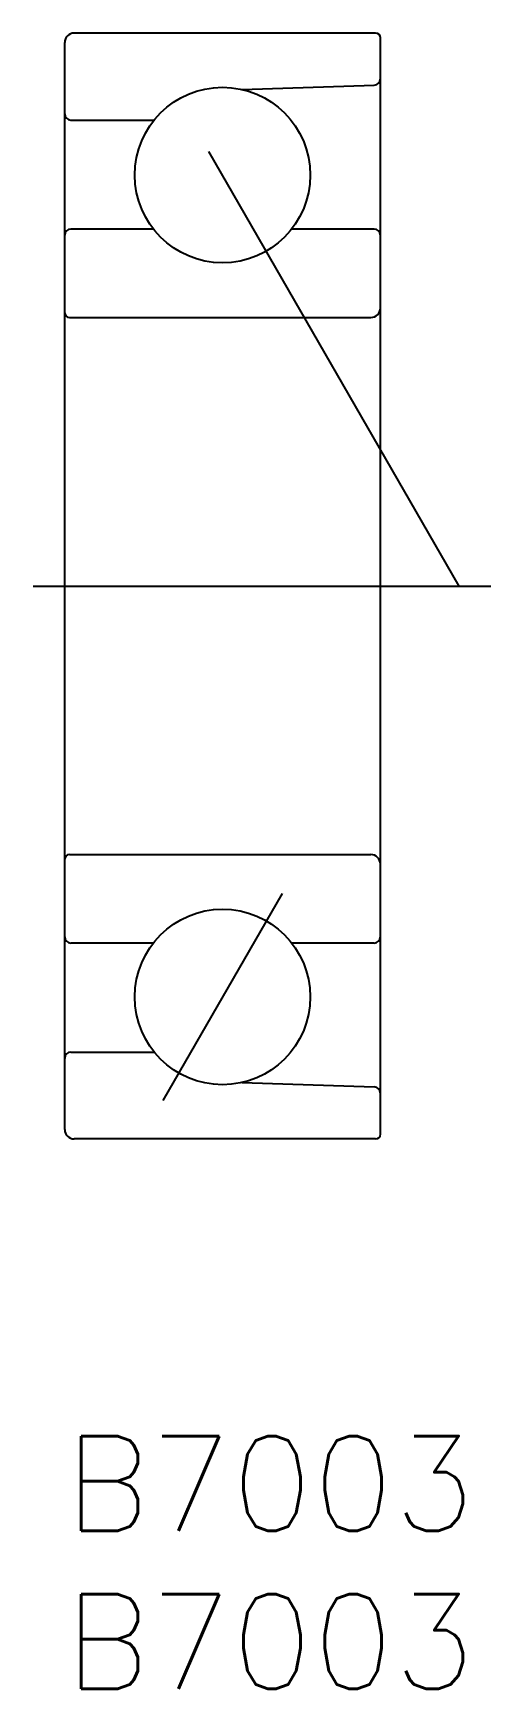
# Model space of a CAD drawing. Extents: x -1 to 13.5, y -7.5 to 44.9.
import ezdxf
from ezdxf.enums import TextEntityAlignment as Align

# ---------------------------------------------------------------- set-up
doc = ezdxf.new("R2010")
doc.units = 0
doc.header["$LTSCALE"] = 0.5
doc.linetypes.add('CENTER', pattern=[50.8, 31.75, -6.35, 6.35, -6.35])
for name, color, linetype in [('MSM_CENTER', 1, 'CENTER'), ('MSM_CONTINUOUS', 7, 'CONTINUOUS'), ('MSM_PART_NUMBER', 7, 'CONTINUOUS')]:
    doc.layers.add(name, color=color, linetype=linetype)
doc.styles.get("Standard").update_dxf_attribs({"font": 'txt.shx', "height": 3, "bigfont": 'bigfont.shx'})

msp = doc.modelspace()

# ---------------------------------------------------------------- linework, layer by layer
at = {"layer": 'MSM_CENTER'}
for p, q in [((12.5, 27.407), (3.113, 43.688)), ((-1, 27.407), (13.5, 27.407)), ((6.887, 17.673), (3.113, 11.127))]:
    msp.add_line(p, q, dxfattribs=at)
at = {"layer": 'MSM_CONTINUOUS'}
for p, q in [((0, 10.207), (0, 44.607)), ((9.85, 44.907), (0.3, 44.907)), ((10, 10.057), (10, 44.757)), ((5.624, 43.122), (9.807, 43.26)), ((0.2, 42.157), (2.836, 42.157)), ((2.809, 38.707), (0.2, 38.707)), ((9.8, 38.707), (7.191, 38.707)), ((0.15, 35.907), (9.7, 35.907)), ((0, 27.407), (0, 27.407)), ((0.15, 18.907), (9.7, 18.907)), ((0, 18.807), (0, 18.807)), ((2.809, 16.107), (0.2, 16.107)), ((9.8, 16.107), (7.191, 16.107)), ((0.2, 12.657), (2.836, 12.657)), ((5.624, 11.693), (9.807, 11.554)), ((9.85, 9.907), (0.3, 9.907))]:
    msp.add_line(p, q, dxfattribs=at)
for centre in [(5, 40.415), (5, 14.4)]:
    msp.add_circle(centre, 2.778, dxfattribs=at)
for centre, radius, start, end in [((0.3, 44.607), 0.3, 90, 180), ((9.85, 44.757), 0.15, 0, 90), ((9.8, 43.46), 0.2, 271.9002, 0), ((0.2, 42.357), 0.2, 180, 270), ((0.2, 38.507), 0.2, 90, 180), ((9.8, 38.507), 0.2, 0, 90), ((9.7, 36.207), 0.3, 270, 0), ((0.15, 36.057), 0.15, 180, 270), ((0.15, 18.757), 0.15, 90, 180), ((9.7, 18.607), 0.3, 0, 90), ((0.2, 16.307), 0.2, 180, 270), ((9.8, 16.307), 0.2, 270, 0), ((0.2, 12.457), 0.2, 90, 180), ((9.8, 11.354), 0.2, 0, 88.0998), ((0.3, 10.207), 0.3, 180, 270), ((9.85, 10.057), 0.15, 270, 0)]:
    msp.add_arc(centre, radius, start, end, dxfattribs=at)

# ---------------------------------------------------------------- texts
at = {"layer": 'MSM_PART_NUMBER'}
for p in [(6.5, -3.4), (6.5, -8.4)]:
    msp.add_text('B7003', height=3, dxfattribs=at).set_placement(p, align=Align.BOTTOM_CENTER)

doc.saveas('drawing.dxf')
